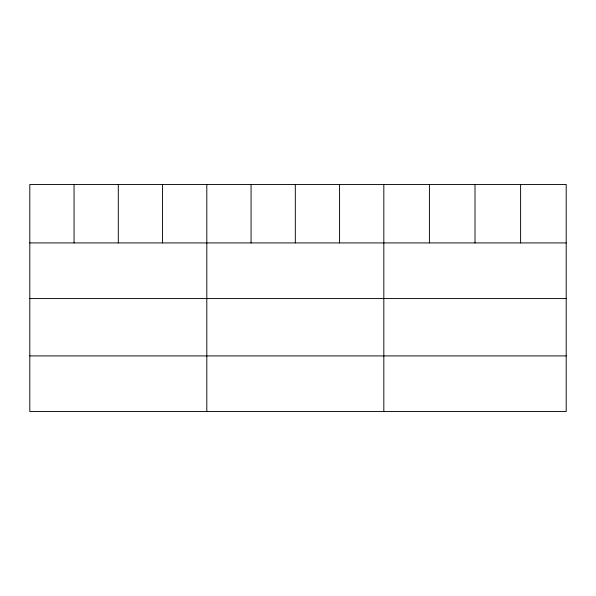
<?xml version="1.0" encoding="UTF-8"?>
<svg xmlns="http://www.w3.org/2000/svg" width="596" height="596" viewBox="0 0 596 596"><rect width="100%" height="100%" fill="white"/><g stroke="black" fill="none" stroke-linecap="round" stroke-linejoin="round"><path stroke-width="0.89" d="M566.2 242.922L566.2 411.56L29.8 411.56L29.8 184.44L566.2 184.44L566.2 242.922L29.8 242.922M29.8 298.574L566.2 298.574M29.8 355.909L566.2 355.909M520.606 184.44L520.606 242.922M475.012 184.44L475.012 242.922M429.418 184.44L429.418 242.922M383.824 184.44L383.824 411.56M339.571 184.44L339.571 242.922M295.318 184.44L295.318 242.922M251.065 184.44L251.065 242.922M206.812 184.44L206.812 411.56M162.559 184.44L162.559 242.922M118.306 184.44L118.306 242.922M74.053 184.44L74.053 242.922"/></g></svg>
